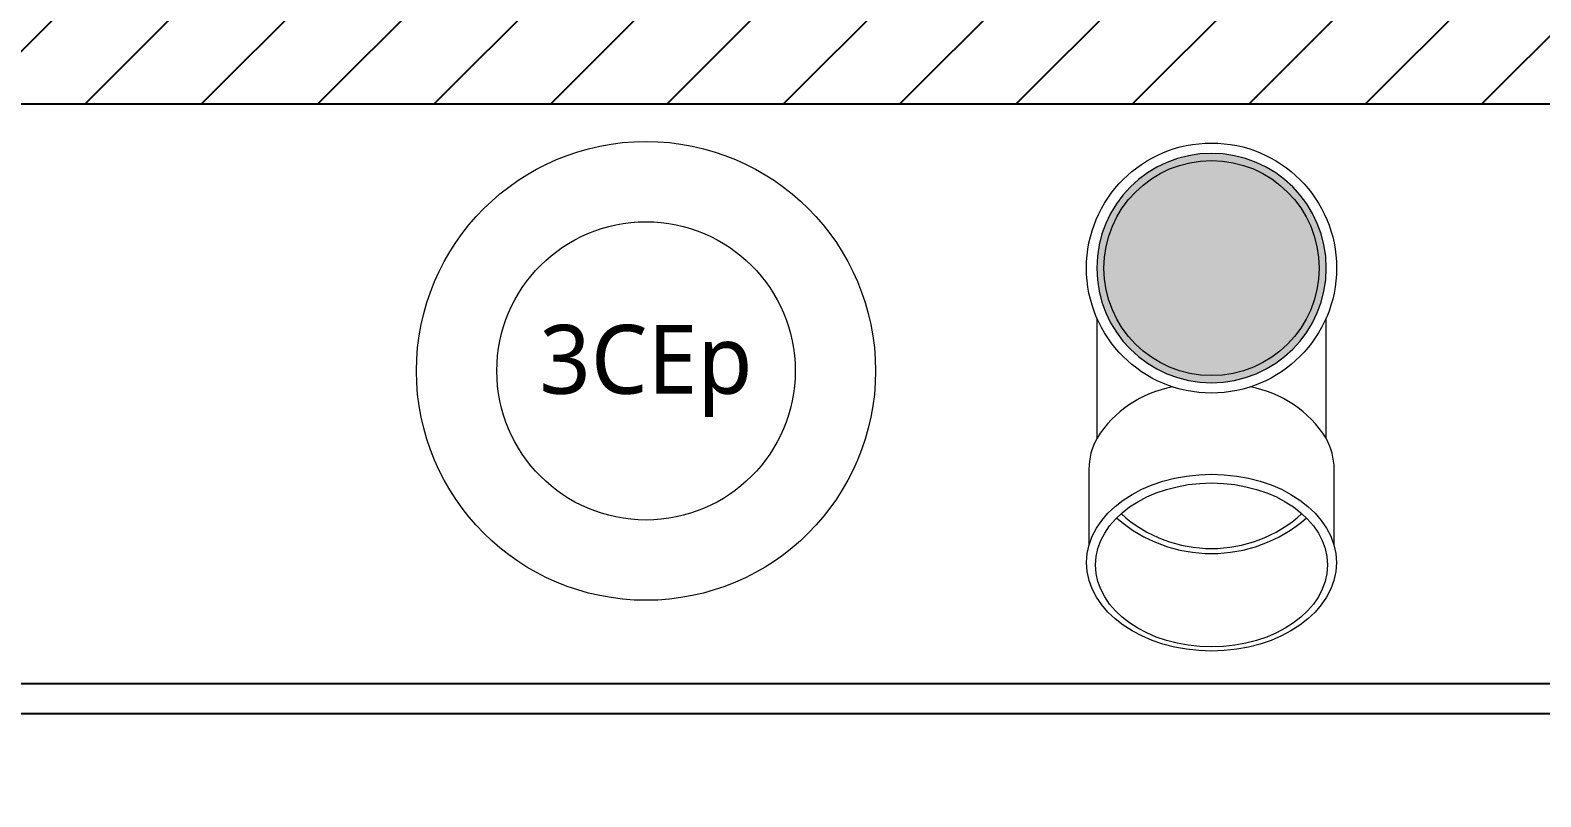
# Model space of a CAD drawing. Header units: centimetres. Extents: x -35664 to 50682, y -23001 to 23705.
# Drawn here: x 8950 to 9015.8, y 3222.2 to 3255.6 of the extents above; entities that cross this region are included whole.
import ezdxf

# ---------------------------------------------------------------- set-up
doc = ezdxf.new("R2010")
doc.units = ezdxf.units.CM
for name, color, linetype in [('B aménagement intérieur', 252, 'Continuous'), ('B GÈnÈral_Hatch', 252, 'Continuous'), ('B Général', 252, 'Continuous'), ('C ANNOTATIONS-prestations', 252, 'Continuous'), ('F REMPLISSAGE-vert clair', 252, 'Continuous'), ('F REMPLISSAGE-vert foncé', 252, 'Continuous'), ('prlm-CHAUFF', 4, 'Continuous'), ('prlm-EAU-CHU', 42, 'Continuous'), ('prlm-EAU-EUEV', 25, 'Continuous'), ('prlm-GT', 242, 'Continuous')]:
    doc.layers.add(name, color=color, linetype=linetype)
doc.layers.get('prlm-CHAUFF').off()
doc.styles.add('Trebuchet MS (bold italic)', font='trebucbi.ttf')

# ---------------------------------------------------------------- blocks, each defined once
blk = doc.blocks.new('B 90.Gaine 150_70')
at = {"layer": 'C ANNOTATIONS-prestations'}
blk.add_line((75, -35), (-75, -35), dxfattribs=at)
blk = doc.blocks.new('xi.ev')
at = {"layer": 'prlm-EAU-EUEV', "linetype": 'ByBlock', "lineweight": -2}
h = blk.add_hatch(color=0, dxfattribs=at)
edge = h.paths.add_edge_path()
edge.add_arc((0, 0), 5, 0, 360)
at = {"layer": 'prlm-EAU-EUEV', "color": 0, "linetype": 'ByBlock', "lineweight": 5}
blk.add_circle((0, 0), 5, dxfattribs=at)
blk = doc.blocks.new('xi.3cep130-200')
at = {"layer": 'B Général', "lineweight": 18}
for radius in [10, 6.5]:
    blk.add_circle((0, 0), radius, dxfattribs=at)
at = {"layer": 'B Général', "insert": (0, 0), "char_height": 3.0021, "width": 9.78152, "attachment_point": 5, "line_spacing_factor": 1.003317, "style": 'Trebuchet MS (bold italic)'}
blk.add_mtext('3CEp', dxfattribs=at)
blk = doc.blocks.new('xi.cee1')
at = {"layer": 'prlm-EAU-CHU', "color": 0, "lineweight": 13}
for p, q in [((12.085, 5.345), (8.768, 5.345)), ((7.432, 5), (2.169, 5)), ((2.169, -5), (7.432, -5)), ((8.768, -5.345), (12.085, -5.345))]:
    blk.add_line(p, q, dxfattribs=at)
for radius in [5.45, 4.688]:
    blk.add_circle((0, 0), radius, dxfattribs=at)
for centre, radius, start, end in [((8.793, 2.487), 2.858, 90.50802, 118.9381), ((10.085, 0.78), 4.987, 122.43967, 169.50509), ((6.144, 0), 6.3, 318.92478, 41.07522), ((6.355, 0), 5.869, 317.81121, 42.16666), ((10.085, -0.78), 4.987, 190.49491, 237.56033), ((8.793, -2.487), 2.858, 241.0619, 269.49198)]:
    blk.add_arc(centre, radius, start, end, dxfattribs=at)
for centre, major_axis, ratio in [((12.839, 0), (0, -5.44), 0.708306), ((12.941, 0), (0, -5.051), 0.707331)]:
    blk.add_ellipse(centre, major_axis=major_axis, ratio=ratio, dxfattribs=at)

msp = doc.modelspace()

# ---------------------------------------------------------------- hatches: boundary and pattern name
at = {"layer": 'B GÈnÈral_Hatch', "linetype": 'Continuous'}
h = msp.add_hatch(dxfattribs=at)
h.set_pattern_fill('50_BETON', color=256, style=0, pattern_type=2)
h.set_pattern_definition([(45, (0, 0), (2.4253472, -2.6458333), [])])
h.paths.add_polyline_path([(9042.796, 3252.389), (9042.796, 3270.389), (8442.485, 3270.389), (8442.485, 3252.389)])

# ---------------------------------------------------------------- linework, layer by layer
at = {"layer": 'B aménagement intérieur', "linetype": 'Continuous'}
msp.add_line((9042.796, 3227.104), (8946.296, 3227.105), dxfattribs=at)
at = {"layer": 'B Général', "linetype": 'Continuous', "lineweight": 18}
msp.add_line((8452.485, 3252.389), (9042.796, 3252.389), dxfattribs=at)
at = {"layer": 'B Général', "linetype": 'Continuous'}
msp.add_line((8452.485, 3252.389), (9042.796, 3252.389), dxfattribs=at)
at = {"layer": 'F REMPLISSAGE-vert clair'}
msp.add_line((9042.796, 3225.804), (8947.596, 3225.805), dxfattribs=at)
at = {"layer": 'F REMPLISSAGE-vert foncé', "linetype": 'Continuous'}
msp.add_line((9042.796, 3227.104), (8946.296, 3227.105), dxfattribs=at)
at = {"layer": 'F REMPLISSAGE-vert foncé'}
msp.add_line((9042.796, 3225.804), (8947.596, 3225.805), dxfattribs=at)
at = {"layer": 'prlm-GT'}
msp.add_lwpolyline([(8899.107, 3252.389), (9042.796, 3252.389), (9042.796, 3227.104), (8946.296, 3227.104), (8946.296, 3188.089), (8899.107, 3188.089)], close=True, dxfattribs=at)

# ---------------------------------------------------------------- block references
at = {"layer": 'B aménagement intérieur', "rotation": 180}
msp.add_blockref('B 90.Gaine 150_70', (8972.796, 3217.389), dxfattribs=at)
at = {"layer": 'prlm-CHAUFF'}
msp.add_blockref('xi.3cep130-200', (8976.834, 3240.748), dxfattribs=at)
at = {"layer": 'prlm-EAU-CHU', "ltscale": 50, "rotation": 270}
msp.add_blockref('xi.cee1', (9001.472, 3245.23), dxfattribs=at)
at = {"layer": 'prlm-EAU-EUEV', "xscale": -1, "rotation": 90}
msp.add_blockref('xi.ev', (9001.472, 3245.23), dxfattribs=at)

doc.saveas('drawing.dxf')
